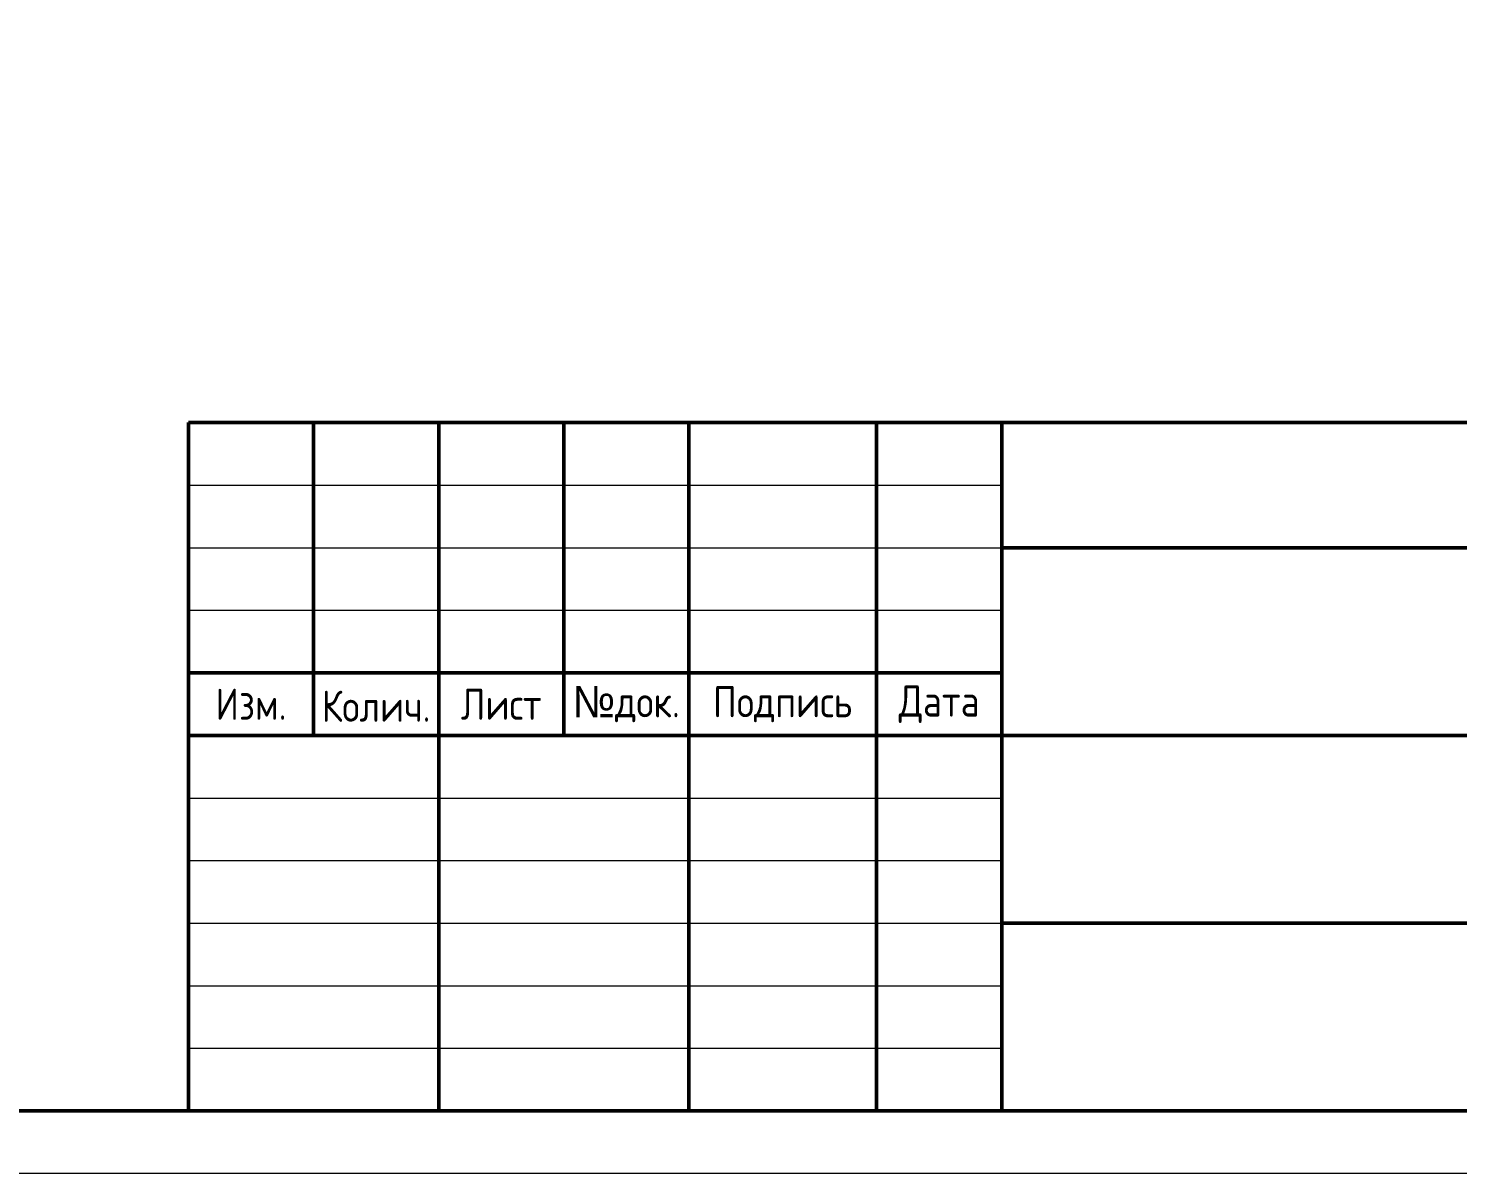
# Paper-space layout '_SG_LIST_SPECIFICATION' of a CAD drawing. Header units: millimetres. Extents: x 0 to 2555, y -76 to 594.
# Drawn here: x 638.2 to 752.4, y 0 to 91.5 of the extents above; entities that cross this region are included whole.
import ezdxf
from ezdxf.enums import TextEntityAlignment as Align

# ---------------------------------------------------------------- set-up
doc = ezdxf.new("R2010")
doc.units = ezdxf.units.MM
doc.layers.add('_SG_Лист_Рамка_Штамп', color=7, linetype='Continuous', lineweight=15)
doc.styles.add('clk', font='', dxfattribs={"width": 0.9})
doc.styles.get("Standard").update_dxf_attribs({"font": 'arial.ttf'})
doc.styles.get('clk').set_extended_font_data('GOST B')

# ---------------------------------------------------------------- blocks, each defined once
blk = doc.blocks.new('clk-DS-GOST_21.1101-2013_Form_03')
at = {"lineweight": 50}
for p, q in [((-185, 55), (-185, 0)), ((-185, 55), (0, 55)), ((-175, 55), (-175, 30)), ((-165, 55), (-165, 0)), ((-155, 55), (-155, 30)), ((-145, 55), (-145, 0)), ((-130, 55), (-130, 0)), ((-120, 55), (-120, 0)), ((-120, 45), (0, 45)), ((-185, 35), (-120, 35)), ((-185, 30), (0, 30)), ((-120, 15), (0, 15)), ((-185, 0), (0, 0))]:
    blk.add_line(p, q, dxfattribs=at)
for p, q in [((-185, 50), (-120, 50)), ((-185, 45), (-120, 45)), ((-185, 40), (-120, 40)), ((-185, 25), (-120, 25)), ((-185, 20), (-120, 20)), ((-185, 15), (-120, 15)), ((-185, 10), (-120, 10)), ((-185, 5), (-120, 5))]:
    blk.add_line(p, q)
at = {"char_height": 2.5, "attachment_point": 5, "style": 'clk'}
for s, insert, width in [('Изм.', (-180, 32.5), 10), ('Колич. ', (-170, 32.34), 10), ('Лист', (-160, 32.5), 10), ('\\pxi-4,l4,t4;{\\fArial|b0|i0|c204|p34;№}док.', (-150, 32.5), 17.341), ('Подпись', (-137.5, 32.5), 10), ('Дата', (-125, 32.5), 10)]:
    blk.add_mtext(s, dxfattribs=dict(at, insert=insert, width=width))
blk = doc.blocks.new('*U37')
at = {"lineweight": 0}
blk.add_lwpolyline([(0, 594), (841, 594), (841, 0), (0, 0)], close=True, dxfattribs=at)
at = {"lineweight": 50}
blk.add_lwpolyline([(20, 589), (836, 589), (836, 5), (20, 5)], close=True, dxfattribs=at)
blk.add_blockref('clk-DS-GOST_21.1101-2013_Form_03', (836, 5))
at = {"style": 'clk'}
for tag, p in [('00-НОМЕРЛИСТДОК-Ф', (831, 585.5)), ('53-ШТАМПЛИСТИЗМНОМ-Ш-АТ', (656, 42.5)), ('54-ШТАМПЛИСТИЗМКОЛУЧ-Ш-АТ', (666, 42.5)), ('55-ШТАМПЛИСТИЗМЛИСТ-Ш-АТ', (676, 42.5)), ('56-ШТАМПЛИСТИЗМНОМДОК-Ш-АТ', (686, 42.5)), ('57-ШТАМПЛИСТИЗМДАТА-Ш-АТ', (711, 42.5)), ('58-ШТАМПАДРЕСОБПОЛН-Ш-Ф3-АТ', (776, 37.5)), ('33-ШТАМПДАТА1-Ш-АТ', (711, 32.5)), ('36-ШТАМПДАТА2-Ш-АТ', (711, 27.5)), ('13-ВИДДОКСОКР-Ш-Ф3-АТ', (793.5, 25)), ('51-ШТАМПЛИСТНОМ-Ш-Ф3-АТ', (808.5, 25)), ('52-ШТАМПЛИСТКОЛ-Ш-Ф3-АТ', (826, 25)), ('39-ШТАМПДАТА3-Ш-АТ', (711, 22.5)), ('42-ШТАМПДАТА4-Ш-АТ', (711, 17.5)), ('45-ШТАМПДАТА5-Ш-АТ', (711, 12.5)), ('48-ШТАМПДАТА6-Ш-АТ', (711, 7.5))]:
    blk.add_attdef(tag, text='', height=2.5, dxfattribs=at).set_placement(p, align=Align.MIDDLE_CENTER)
blk.add_attdef('00-ОБОЗДОКШИФР-Ш-Ф3-АТ', text='', height=5, dxfattribs=at).set_placement((816, 55), align=Align.MIDDLE_RIGHT)
for tag, height, p in [('49-ШТАМПЛИСТШИФР-Ш-Ф3-АТ', 5, (816, 55)), ('31-ШТАМПДОЛЖ1-Ш-АТ', 2.5, (651.5, 32.5)), ('32-ШТАМПФАМЛ1-Ш-АТ', 2.5, (671.5, 32.5)), ('34-ШТАМПДОЛЖ2-Ш-АТ', 2.5, (651.5, 27.5)), ('35-ШТАМПФАМЛ2-Ш-АТ', 2.5, (671.5, 27.5)), ('37-ШТАМПДОЛЖ3-Ш-АТ', 2.5, (651.5, 22.5)), ('38-ШТАМПФАМЛ3-Ш-АТ', 2.5, (671.5, 22.5)), ('40-ШТАМПДОЛЖ4-Ш-АТ', 2.5, (651.5, 17.5)), ('41-ШТАМПФАМЛ4-Ш-АТ', 2.5, (671.5, 17.5)), ('43-ШТАМПДОЛЖ5-Ш-АТ', 2.5, (651.5, 12.5)), ('44-ШТАМПФАМЛ5-Ш-АТ', 2.5, (671.5, 12.5)), ('46-ШТАМПДОЛЖ6-Ш-АТ', 2.5, (651.5, 7.5)), ('47-ШТАМПФАМЛ6-Ш-АТ', 2.5, (671.5, 7.5)), ('00-ФОРМАТЛИСТА-Ф', 2.5, (785.89, 2.5))]:
    blk.add_attdef(tag, text='', height=height, dxfattribs=at).set_placement(p, align=Align.MIDDLE_LEFT)
at = {"lineweight": 30, "flags": 104}
for tag, p in [('07-НАИМОБ-Ш-Ф3-АТ', (776, 45)), ('08-ВИДСТРОИТ-Ш-Ф3-АТ', (751, 27.5)), ('50-ШТАМПЛИСТНАЗВ-Ш-Ф3-АТ', (751, 12.5))]:
    blk.add_attdef(tag, text='', height=2.5, dxfattribs=at).set_placement(p, align=Align.MIDDLE_CENTER)
at = {"style": 'clk'}
blk.add_attdef('00-ИНФПЕЧАТЬ-Ф', text='', height=1.8, rotation=90, dxfattribs=at).set_placement((6, 5), align=Align.MIDDLE_LEFT)

psp = doc.layouts.new('_SG_LIST_SPECIFICATION')

# ---------------------------------------------------------------- block references
at = {"layer": '_SG_Лист_Рамка_Штамп', "transparency": 33554687}
psp.add_blockref('*U37', (0, 0), dxfattribs=at)

doc.saveas('drawing.dxf')
